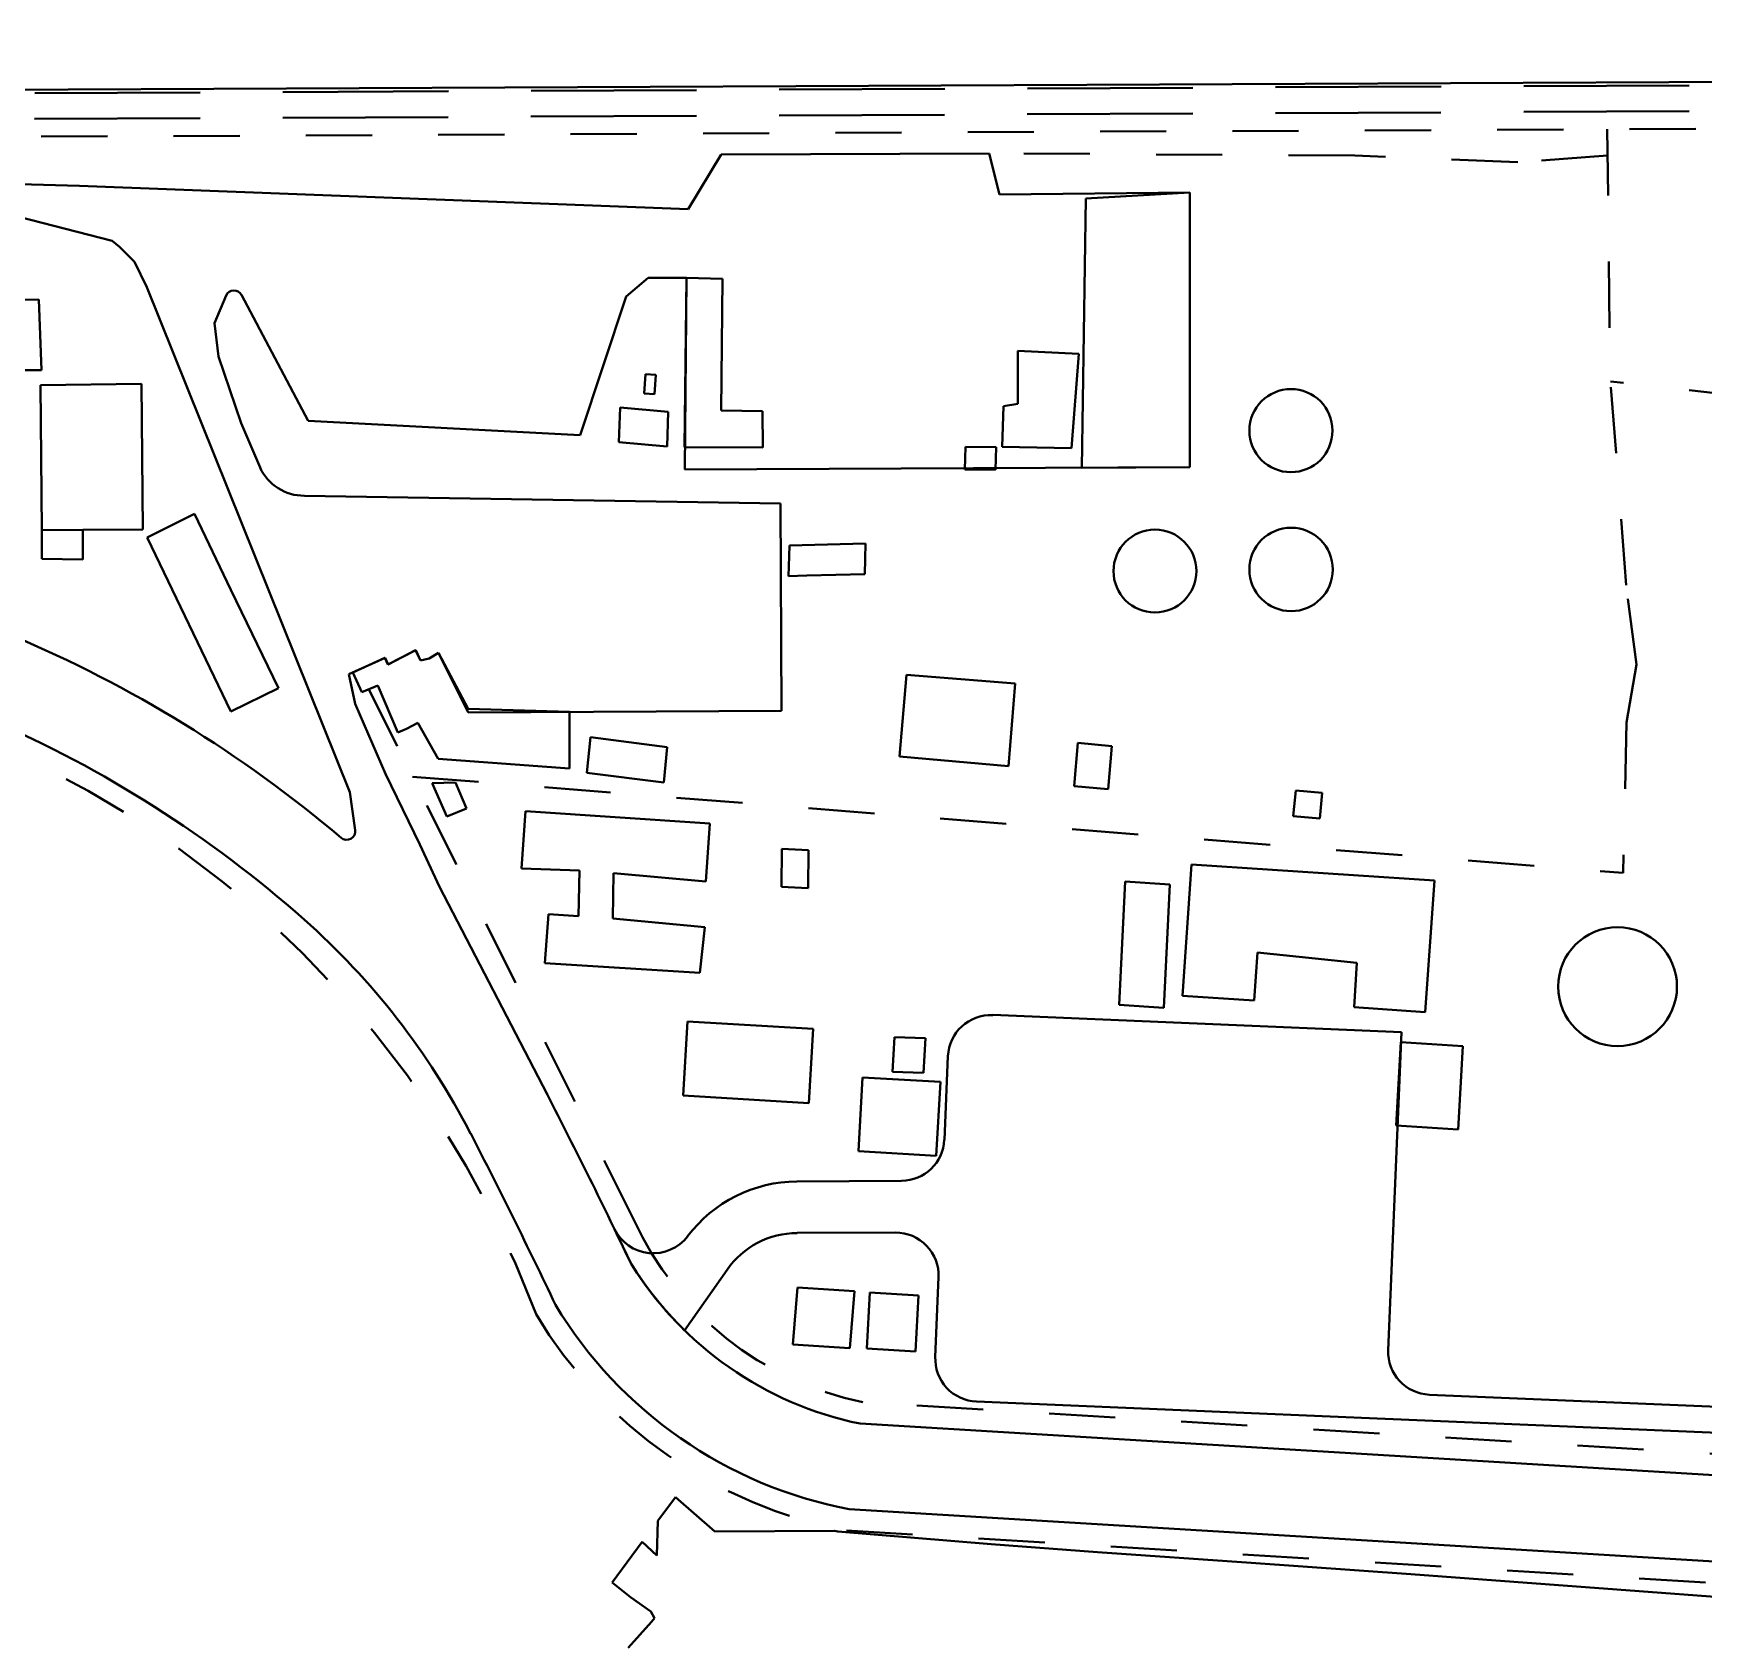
# Model space of a CAD drawing. Header units: metres. Extents: x 625987 to 635197, y 3048449 to 3066446.
# Drawn here: x 634634.615 to 634637.139, y 3063194.871 to 3063197.308 of the extents above; entities that cross this region are included whole.
import ezdxf

# ---------------------------------------------------------------- set-up
doc = ezdxf.new("R2010")
doc.units = ezdxf.units.M
doc.linetypes.add('DASHED', pattern=[0.75, 0.5, -0.25])
doc.linetypes.add('HIDDEN', pattern=[0.375, 0.25, -0.125])
for name, color, linetype, lineweight in [('C-BLDG', 253, 'Continuous', 5), ('C-CLER-AERO', 253, 'Continuous', 5), ('C-FENC-AIRF-SECU', 253, 'DASHED', 0), ('C-NTWK-WATR-AIRF', 253, 'HIDDEN', 0), ('C-ROAD-AIRF', 253, 'Continuous', 5), ('C-ROAD-LAND', 253, 'Continuous', 9)]:
    doc.layers.add(name, color=color, linetype=linetype, lineweight=lineweight)
doc.styles.add('ADPI R', font='swiss.ttf')
doc.linetypes.add('OLS', pattern='A,4,-2,4,-2,["OLS",ADPI R,S=1.2,R=0,X=-1.7,Y=-0.5],-2,4,-2,4,-2', length=26)

msp = doc.modelspace()

# ---------------------------------------------------------------- linework, layer by layer
at = {"layer": 'C-BLDG', "lineweight": 40}
for p, q in [((634636.2054, 3063197.0585, 24568986.0801), (634636.1993, 3063196.6513, 24568986.0801)), ((634636.2054, 3063197.0585, 24568986.0801), (634636.1993, 3063196.6513, 24568986.0801)), ((634636.3623, 3063197.0673, 24568986.0801), (634636.2054, 3063197.0585, 24568986.0801)), ((634636.3623, 3063197.0673, 24568986.0801), (634636.2054, 3063197.0585, 24568986.0801)), ((634636.3624, 3063196.6522, 24568986.0801), (634636.3623, 3063197.0673, 24568986.0801)), ((634636.3624, 3063196.6522, 24568986.0801), (634636.3623, 3063197.0673, 24568986.0801)), ((634635.6019, 3063196.9383, 24568986.0801), (634635.5991, 3063196.6823, 24568986.0801)), ((634635.6019, 3063196.9383, 24568986.0801), (634635.5991, 3063196.6823, 24568986.0801)), ((634635.6565, 3063196.9371, 24568986.0801), (634635.6019, 3063196.9383, 24568986.0801)), ((634635.6565, 3063196.9371, 24568986.0801), (634635.6019, 3063196.9383, 24568986.0801)), ((634635.6545, 3063196.7379, 24568986.0801), (634635.6565, 3063196.9371, 24568986.0801)), ((634635.6545, 3063196.7379, 24568986.0801), (634635.6565, 3063196.9371, 24568986.0801)), ((634634.6231, 3063196.9059, 24568986.0801), (634634.4654, 3063196.9022, 24568986.0801)), ((634634.6231, 3063196.9059, 24568986.0801), (634634.4654, 3063196.9022, 24568986.0801)), ((634634.6273, 3063196.7991, 24568986.0801), (634634.6231, 3063196.9059, 24568986.0801)), ((634634.6273, 3063196.7991, 24568986.0801), (634634.6231, 3063196.9059, 24568986.0801)), ((634636.1945, 3063196.8235, 24568986.0801), (634636.1024, 3063196.8283, 24568986.0801)), ((634636.1024, 3063196.8283, 24568986.0801), (634636.1026, 3063196.7479, 24568986.0801)), ((634636.1945, 3063196.8235, 24568986.0801), (634636.1024, 3063196.8283, 24568986.0801)), ((634636.1024, 3063196.8283, 24568986.0801), (634636.1026, 3063196.7479, 24568986.0801)), ((634636.1836, 3063196.681, 24568986.0801), (634636.1945, 3063196.8235, 24568986.0801)), ((634636.1836, 3063196.681, 24568986.0801), (634636.1945, 3063196.8235, 24568986.0801)), ((634634.5043, 3063196.7989, 24568986.0801), (634634.6273, 3063196.7991, 24568986.0801)), ((634634.5043, 3063196.7989, 24568986.0801), (634634.6273, 3063196.7991, 24568986.0801)), ((634634.7786, 3063196.7781, 24568986.0801), (634634.6258, 3063196.7763, 24568986.0801)), ((634634.7786, 3063196.7781, 24568986.0801), (634634.6258, 3063196.7763, 24568986.0801)), ((634634.6258, 3063196.7763, 24568986.0801), (634634.6278, 3063196.5573, 24568986.0801)), ((634634.6258, 3063196.7763, 24568986.0801), (634634.6278, 3063196.5573, 24568986.0801)), ((634634.7805, 3063196.5582, 24568986.0801), (634634.7786, 3063196.7781, 24568986.0801)), ((634634.7805, 3063196.5582, 24568986.0801), (634634.7786, 3063196.7781, 24568986.0801)), ((634635.5397, 3063196.7928, 24568986.0801), (634635.5379, 3063196.7637, 24568986.0801)), ((634635.5397, 3063196.7928, 24568986.0801), (634635.5379, 3063196.7637, 24568986.0801)), ((634635.5555, 3063196.7918, 24568986.0801), (634635.5397, 3063196.7928, 24568986.0801)), ((634635.5555, 3063196.7918, 24568986.0801), (634635.5397, 3063196.7928, 24568986.0801)), ((634635.5537, 3063196.7628, 24568986.0801), (634635.5555, 3063196.7918, 24568986.0801)), ((634635.5537, 3063196.7628, 24568986.0801), (634635.5555, 3063196.7918, 24568986.0801)), ((634635.5379, 3063196.7637, 24568986.0801), (634635.5537, 3063196.7628, 24568986.0801)), ((634635.5379, 3063196.7637, 24568986.0801), (634635.5537, 3063196.7628, 24568986.0801)), ((634635.5015, 3063196.7424, 24568986.0801), (634635.4997, 3063196.6901, 24568986.0801)), ((634635.5015, 3063196.7424, 24568986.0801), (634635.4997, 3063196.6901, 24568986.0801)), ((634635.5743, 3063196.7357, 24568986.0801), (634635.5015, 3063196.7424, 24568986.0801)), ((634635.5743, 3063196.7357, 24568986.0801), (634635.5015, 3063196.7424, 24568986.0801)), ((634635.5725, 3063196.6833, 24568986.0801), (634635.5743, 3063196.7357, 24568986.0801)), ((634635.5725, 3063196.6833, 24568986.0801), (634635.5743, 3063196.7357, 24568986.0801)), ((634635.7167, 3063196.7369, 24568986.0801), (634635.6545, 3063196.7379, 24568986.0801)), ((634635.7167, 3063196.7369, 24568986.0801), (634635.6545, 3063196.7379, 24568986.0801)), ((634635.7174, 3063196.6822, 24568986.0801), (634635.7167, 3063196.7369, 24568986.0801)), ((634635.7174, 3063196.6822, 24568986.0801), (634635.7167, 3063196.7369, 24568986.0801)), ((634636.081, 3063196.7445, 24568986.0801), (634636.0788, 3063196.6831, 24568986.0801)), ((634636.081, 3063196.7445, 24568986.0801), (634636.0788, 3063196.6831, 24568986.0801)), ((634636.1026, 3063196.7479, 24568986.0801), (634636.081, 3063196.7445, 24568986.0801)), ((634636.1026, 3063196.7479, 24568986.0801), (634636.081, 3063196.7445, 24568986.0801)), ((634635.4997, 3063196.6901, 24568986.0801), (634635.5725, 3063196.6833, 24568986.0801)), ((634635.4997, 3063196.6901, 24568986.0801), (634635.5725, 3063196.6833, 24568986.0801)), ((634635.5991, 3063196.6823, 24568986.0801), (634635.7174, 3063196.6822, 24568986.0801)), ((634635.5991, 3063196.6823, 24568986.0801), (634635.7174, 3063196.6822, 24568986.0801)), ((634636.0233, 3063196.6828, 24568986.0801), (634636.0222, 3063196.6486, 24568986.0801)), ((634636.0233, 3063196.6828, 24568986.0801), (634636.0222, 3063196.6486, 24568986.0801)), ((634636.0698, 3063196.6825, 24568986.0801), (634636.0233, 3063196.6828, 24568986.0801)), ((634636.0698, 3063196.6825, 24568986.0801), (634636.0233, 3063196.6828, 24568986.0801)), ((634636.0688, 3063196.6483, 24568986.0801), (634636.0698, 3063196.6825, 24568986.0801)), ((634636.0688, 3063196.6483, 24568986.0801), (634636.0698, 3063196.6825, 24568986.0801)), ((634636.0788, 3063196.6831, 24568986.0801), (634636.1836, 3063196.681, 24568986.0801)), ((634636.0788, 3063196.6831, 24568986.0801), (634636.1836, 3063196.681, 24568986.0801)), ((634636.1993, 3063196.6513, 24568986.0801), (634636.3624, 3063196.6522, 24568986.0801)), ((634636.1993, 3063196.6513, 24568986.0801), (634636.3624, 3063196.6522, 24568986.0801)), ((634636.0222, 3063196.6486, 24568986.0801), (634636.0688, 3063196.6483, 24568986.0801)), ((634636.0222, 3063196.6486, 24568986.0801), (634636.0688, 3063196.6483, 24568986.0801)), ((634634.8583, 3063196.5817, 24568986.0801), (634634.7868, 3063196.5462, 24568986.0801)), ((634634.8583, 3063196.5817, 24568986.0801), (634634.7868, 3063196.5462, 24568986.0801)), ((634634.9135, 3063196.4671, 24568986.0801), (634634.8583, 3063196.5817, 24568986.0801)), ((634634.9135, 3063196.4671, 24568986.0801), (634634.8583, 3063196.5817, 24568986.0801)), ((634634.6278, 3063196.5573, 24568986.0801), (634634.6276, 3063196.5139, 24568986.0801)), ((634634.6278, 3063196.5573, 24568986.0801), (634634.6276, 3063196.5139, 24568986.0801)), ((634634.6899, 3063196.5577, 24568986.0801), (634634.6278, 3063196.5573, 24568986.0801)), ((634634.6278, 3063196.5573, 24568986.0801), (634634.6899, 3063196.5577, 24568986.0801)), ((634634.6899, 3063196.5577, 24568986.0801), (634634.6278, 3063196.5573, 24568986.0801)), ((634634.6278, 3063196.5573, 24568986.0801), (634634.6899, 3063196.5577, 24568986.0801)), ((634634.6896, 3063196.513, 24568986.0801), (634634.6899, 3063196.5577, 24568986.0801)), ((634634.6896, 3063196.513, 24568986.0801), (634634.6899, 3063196.5577, 24568986.0801)), ((634634.6899, 3063196.5577, 24568986.0801), (634634.7805, 3063196.5582, 24568986.0801)), ((634634.6899, 3063196.5577, 24568986.0801), (634634.7805, 3063196.5582, 24568986.0801)), ((634634.7868, 3063196.5462, 24568986.0801), (634634.9136, 3063196.2829, 24568986.0801)), ((634634.7868, 3063196.5462, 24568986.0801), (634634.9136, 3063196.2829, 24568986.0801)), ((634635.7574, 3063196.534, 24568986.0801), (634635.7569, 3063196.5179, 24568986.0801)), ((634635.7574, 3063196.534, 24568986.0801), (634635.7569, 3063196.5179, 24568986.0801)), ((634635.8724, 3063196.5369, 24568986.0801), (634635.7574, 3063196.534, 24568986.0801)), ((634635.8724, 3063196.5369, 24568986.0801), (634635.7574, 3063196.534, 24568986.0801)), ((634635.8712, 3063196.4908, 24568986.0801), (634635.8724, 3063196.5369, 24568986.0801)), ((634635.8712, 3063196.4908, 24568986.0801), (634635.8724, 3063196.5369, 24568986.0801)), ((634634.6276, 3063196.5139, 24568986.0801), (634634.6896, 3063196.513, 24568986.0801)), ((634634.6276, 3063196.5139, 24568986.0801), (634634.6896, 3063196.513, 24568986.0801)), ((634635.7569, 3063196.5179, 24568986.0801), (634635.7561, 3063196.4878, 24568986.0801)), ((634635.7569, 3063196.5179, 24568986.0801), (634635.7561, 3063196.4878, 24568986.0801)), ((634635.7561, 3063196.4878, 24568986.0801), (634635.7838, 3063196.4885, 24568986.0801)), ((634635.7561, 3063196.4878, 24568986.0801), (634635.7838, 3063196.4885, 24568986.0801)), ((634635.7838, 3063196.4885, 24568986.0801), (634635.8712, 3063196.4908, 24568986.0801)), ((634635.7838, 3063196.4885, 24568986.0801), (634635.8712, 3063196.4908, 24568986.0801)), ((634634.9852, 3063196.3183, 24568986.0801), (634634.9135, 3063196.4671, 24568986.0801)), ((634634.9852, 3063196.3183, 24568986.0801), (634634.9135, 3063196.4671, 24568986.0801)), ((634635.1927, 3063196.3756, 24568986.0801), (634635.1506, 3063196.3542, 24568986.0801)), ((634635.1927, 3063196.3756, 24568986.0801), (634635.1506, 3063196.3542, 24568986.0801)), ((634635.2002, 3063196.3602, 24568986.0801), (634635.1927, 3063196.3756, 24568986.0801)), ((634635.2002, 3063196.3602, 24568986.0801), (634635.1927, 3063196.3756, 24568986.0801)), ((634635.1459, 3063196.3641, 24568986.0801), (634635.0975, 3063196.3422, 24568986.0801)), ((634635.1459, 3063196.3641, 24568986.0801), (634635.0975, 3063196.3422, 24568986.0801)), ((634635.1506, 3063196.3542, 24568986.0801), (634635.1459, 3063196.3641, 24568986.0801)), ((634635.1506, 3063196.3542, 24568986.0801), (634635.1459, 3063196.3641, 24568986.0801)), ((634635.2128, 3063196.3632, 24568986.0801), (634635.2002, 3063196.3602, 24568986.0801)), ((634635.2128, 3063196.3632, 24568986.0801), (634635.2002, 3063196.3602, 24568986.0801)), ((634635.2271, 3063196.3716, 24568986.0801), (634635.2128, 3063196.3632, 24568986.0801)), ((634635.2271, 3063196.3716, 24568986.0801), (634635.2128, 3063196.3632, 24568986.0801)), ((634635.2718, 3063196.2871, 24568986.0801), (634635.2271, 3063196.3716, 24568986.0801)), ((634635.2718, 3063196.2871, 24568986.0801), (634635.2271, 3063196.3716, 24568986.0801)), ((634635.0975, 3063196.3422, 24568986.0801), (634635.1115, 3063196.3125, 24568986.0801)), ((634635.0975, 3063196.3422, 24568986.0801), (634635.1115, 3063196.3125, 24568986.0801)), ((634635.1115, 3063196.3125, 24568986.0801), (634635.1353, 3063196.3224, 24568986.0801)), ((634635.1115, 3063196.3125, 24568986.0801), (634635.1353, 3063196.3224, 24568986.0801)), ((634635.1353, 3063196.3224, 24568986.0801), (634635.1658, 3063196.2512, 24568986.0801)), ((634635.1353, 3063196.3224, 24568986.0801), (634635.1658, 3063196.2512, 24568986.0801)), ((634635.9345, 3063196.3385, 24568986.0801), (634635.9237, 3063196.2152, 24568986.0801)), ((634635.9345, 3063196.3385, 24568986.0801), (634635.9237, 3063196.2152, 24568986.0801)), ((634636.0983, 3063196.3253, 24568986.0801), (634635.9345, 3063196.3385, 24568986.0801)), ((634636.0983, 3063196.3253, 24568986.0801), (634635.9345, 3063196.3385, 24568986.0801)), ((634636.0883, 3063196.2005, 24568986.0801), (634636.0983, 3063196.3253, 24568986.0801)), ((634636.0883, 3063196.2005, 24568986.0801), (634636.0983, 3063196.3253, 24568986.0801)), ((634634.9136, 3063196.2829, 24568986.0801), (634634.9852, 3063196.3183, 24568986.0801)), ((634634.9136, 3063196.2829, 24568986.0801), (634634.9852, 3063196.3183, 24568986.0801)), ((634635.425, 3063196.2823, 24568986.0801), (634635.2718, 3063196.2871, 24568986.0801)), ((634635.425, 3063196.2823, 24568986.0801), (634635.2718, 3063196.2871, 24568986.0801)), ((634635.425, 3063196.1968, 24568986.0801), (634635.425, 3063196.2823, 24568986.0801)), ((634635.425, 3063196.1968, 24568986.0801), (634635.425, 3063196.2823, 24568986.0801)), ((634635.1658, 3063196.2512, 24568986.0801), (634635.1788, 3063196.2566, 24568986.0801)), ((634635.1658, 3063196.2512, 24568986.0801), (634635.1788, 3063196.2566, 24568986.0801)), ((634635.1788, 3063196.2566, 24568986.0801), (634635.1957, 3063196.2658, 24568986.0801)), ((634635.1788, 3063196.2566, 24568986.0801), (634635.1957, 3063196.2658, 24568986.0801)), ((634635.1957, 3063196.2658, 24568986.0801), (634635.2268, 3063196.2115, 24568986.0801)), ((634635.1957, 3063196.2658, 24568986.0801), (634635.2268, 3063196.2115, 24568986.0801)), ((634635.4567, 3063196.2441, 24568986.0801), (634635.4515, 3063196.1904, 24568986.0801)), ((634635.4567, 3063196.2441, 24568986.0801), (634635.4515, 3063196.1904, 24568986.0801)), ((634635.5729, 3063196.2292, 24568986.0801), (634635.4567, 3063196.2441, 24568986.0801)), ((634635.5729, 3063196.2292, 24568986.0801), (634635.4567, 3063196.2441, 24568986.0801)), ((634635.5676, 3063196.1755, 24568986.0801), (634635.5729, 3063196.2292, 24568986.0801)), ((634635.5676, 3063196.1755, 24568986.0801), (634635.5729, 3063196.2292, 24568986.0801)), ((634636.1932, 3063196.2355, 24568986.0801), (634636.1876, 3063196.1704, 24568986.0801)), ((634636.1932, 3063196.2355, 24568986.0801), (634636.1876, 3063196.1704, 24568986.0801)), ((634636.2448, 3063196.2307, 24568986.0801), (634636.1932, 3063196.2355, 24568986.0801)), ((634636.2448, 3063196.2307, 24568986.0801), (634636.1932, 3063196.2355, 24568986.0801)), ((634636.2392, 3063196.1656, 24568986.0801), (634636.2448, 3063196.2307, 24568986.0801)), ((634636.2392, 3063196.1656, 24568986.0801), (634636.2448, 3063196.2307, 24568986.0801)), ((634635.2268, 3063196.2115, 24568986.0801), (634635.425, 3063196.1968, 24568986.0801)), ((634635.2268, 3063196.2115, 24568986.0801), (634635.425, 3063196.1968, 24568986.0801)), ((634635.9237, 3063196.2152, 24568986.0801), (634636.0883, 3063196.2005, 24568986.0801)), ((634635.9237, 3063196.2152, 24568986.0801), (634636.0883, 3063196.2005, 24568986.0801)), ((634635.253, 3063196.1757, 24568986.0801), (634635.2174, 3063196.1749, 24568986.0801)), ((634635.253, 3063196.1757, 24568986.0801), (634635.2174, 3063196.1749, 24568986.0801)), ((634635.2174, 3063196.1749, 24568986.0801), (634635.2395, 3063196.1241, 24568986.0801)), ((634635.2174, 3063196.1749, 24568986.0801), (634635.2395, 3063196.1241, 24568986.0801)), ((634635.2695, 3063196.1363, 24568986.0801), (634635.253, 3063196.1757, 24568986.0801)), ((634635.2695, 3063196.1363, 24568986.0801), (634635.253, 3063196.1757, 24568986.0801)), ((634635.4515, 3063196.1904, 24568986.0801), (634635.5676, 3063196.1755, 24568986.0801)), ((634635.4515, 3063196.1904, 24568986.0801), (634635.5676, 3063196.1755, 24568986.0801)), ((634636.1876, 3063196.1704, 24568986.0801), (634636.2392, 3063196.1656, 24568986.0801)), ((634636.1876, 3063196.1704, 24568986.0801), (634636.2392, 3063196.1656, 24568986.0801)), ((634636.5224, 3063196.1638, 24568986.0801), (634636.5187, 3063196.125, 24568986.0801)), ((634636.5224, 3063196.1638, 24568986.0801), (634636.5187, 3063196.125, 24568986.0801)), ((634636.5624, 3063196.1599, 24568986.0801), (634636.5224, 3063196.1638, 24568986.0801)), ((634636.5624, 3063196.1599, 24568986.0801), (634636.5224, 3063196.1638, 24568986.0801)), ((634636.5587, 3063196.1211, 24568986.0801), (634636.5624, 3063196.1599, 24568986.0801)), ((634636.5587, 3063196.1211, 24568986.0801), (634636.5624, 3063196.1599, 24568986.0801)), ((634635.2395, 3063196.1241, 24568986.0801), (634635.2695, 3063196.1363, 24568986.0801)), ((634635.2395, 3063196.1241, 24568986.0801), (634635.2695, 3063196.1363, 24568986.0801)), ((634635.3586, 3063196.1324, 24568986.0801), (634635.3524, 3063196.0456, 24568986.0801)), ((634635.3586, 3063196.1324, 24568986.0801), (634635.3524, 3063196.0456, 24568986.0801)), ((634635.6373, 3063196.1138, 24568986.0801), (634635.3586, 3063196.1324, 24568986.0801)), ((634635.6373, 3063196.1138, 24568986.0801), (634635.3586, 3063196.1324, 24568986.0801)), ((634636.5187, 3063196.125, 24568986.0801), (634636.5587, 3063196.1211, 24568986.0801)), ((634636.5187, 3063196.125, 24568986.0801), (634636.5587, 3063196.1211, 24568986.0801)), ((634635.6311, 3063196.0259, 24568986.0801), (634635.6373, 3063196.1138, 24568986.0801)), ((634635.6311, 3063196.0259, 24568986.0801), (634635.6373, 3063196.1138, 24568986.0801)), ((634635.7457, 3063196.0756, 24568986.0801), (634635.7452, 3063196.0183, 24568986.0801)), ((634635.7457, 3063196.0756, 24568986.0801), (634635.7452, 3063196.0183, 24568986.0801)), ((634635.7863, 3063196.0734, 24568986.0801), (634635.7457, 3063196.0756, 24568986.0801)), ((634635.7863, 3063196.0734, 24568986.0801), (634635.7457, 3063196.0756, 24568986.0801)), ((634635.7857, 3063196.0161, 24568986.0801), (634635.7863, 3063196.0734, 24568986.0801)), ((634635.7857, 3063196.0161, 24568986.0801), (634635.7863, 3063196.0734, 24568986.0801)), ((634635.3524, 3063196.0456, 24568986.0801), (634635.4402, 3063196.0425, 24568986.0801)), ((634635.3524, 3063196.0456, 24568986.0801), (634635.4402, 3063196.0425, 24568986.0801)), ((634636.365, 3063196.0518, 24568986.0801), (634636.3514, 3063195.8532, 24568986.0801)), ((634636.365, 3063196.0518, 24568986.0801), (634636.3514, 3063195.8532, 24568986.0801)), ((634636.7323, 3063196.0277, 24568986.0801), (634636.365, 3063196.0518, 24568986.0801)), ((634636.7323, 3063196.0277, 24568986.0801), (634636.365, 3063196.0518, 24568986.0801)), ((634635.4402, 3063196.0425, 24568986.0801), (634635.4389, 3063195.9736, 24568986.0801)), ((634635.4402, 3063196.0425, 24568986.0801), (634635.4389, 3063195.9736, 24568986.0801)), ((634635.4904, 3063195.97, 24568986.0801), (634635.4917, 3063196.0389, 24568986.0801)), ((634635.4904, 3063195.97, 24568986.0801), (634635.4917, 3063196.0389, 24568986.0801)), ((634635.4917, 3063196.0389, 24568986.0801), (634635.6311, 3063196.0259, 24568986.0801)), ((634635.4917, 3063196.0389, 24568986.0801), (634635.6311, 3063196.0259, 24568986.0801)), ((634636.2648, 3063196.0262, 24568986.0801), (634636.2555, 3063195.8397, 24568986.0801)), ((634636.2648, 3063196.0262, 24568986.0801), (634636.2555, 3063195.8397, 24568986.0801)), ((634636.3322, 3063196.0217, 24568986.0801), (634636.2648, 3063196.0262, 24568986.0801)), ((634636.3322, 3063196.0217, 24568986.0801), (634636.2648, 3063196.0262, 24568986.0801)), ((634636.3229, 3063195.8352, 24568986.0801), (634636.3322, 3063196.0217, 24568986.0801)), ((634636.3229, 3063195.8352, 24568986.0801), (634636.3322, 3063196.0217, 24568986.0801)), ((634636.7178, 3063195.8284, 24568986.0801), (634636.7323, 3063196.0277, 24568986.0801)), ((634636.7178, 3063195.8284, 24568986.0801), (634636.7323, 3063196.0277, 24568986.0801)), ((634635.7452, 3063196.0183, 24568986.0801), (634635.7857, 3063196.0161, 24568986.0801)), ((634635.7452, 3063196.0183, 24568986.0801), (634635.7857, 3063196.0161, 24568986.0801)), ((634635.3934, 3063195.9767, 24568986.0801), (634635.3877, 3063195.9029, 24568986.0801)), ((634635.3934, 3063195.9767, 24568986.0801), (634635.3877, 3063195.9029, 24568986.0801)), ((634635.4389, 3063195.9736, 24568986.0801), (634635.3934, 3063195.9767, 24568986.0801)), ((634635.4389, 3063195.9736, 24568986.0801), (634635.3934, 3063195.9767, 24568986.0801)), ((634635.6298, 3063195.957, 24568986.0801), (634635.4904, 3063195.97, 24568986.0801)), ((634635.6298, 3063195.957, 24568986.0801), (634635.4904, 3063195.97, 24568986.0801)), ((634635.6218, 3063195.8882, 24568986.0801), (634635.6298, 3063195.957, 24568986.0801)), ((634635.6218, 3063195.8882, 24568986.0801), (634635.6298, 3063195.957, 24568986.0801)), ((634636.4596, 3063195.8463, 24568986.0801), (634636.4646, 3063195.9189, 24568986.0801)), ((634636.4596, 3063195.8463, 24568986.0801), (634636.4646, 3063195.9189, 24568986.0801)), ((634636.4646, 3063195.9189, 24568986.0801), (634636.6147, 3063195.9032, 24568986.0801)), ((634636.4646, 3063195.9189, 24568986.0801), (634636.6147, 3063195.9032, 24568986.0801)), ((634635.3877, 3063195.9029, 24568986.0801), (634635.6218, 3063195.8882, 24568986.0801)), ((634635.3877, 3063195.9029, 24568986.0801), (634635.6218, 3063195.8882, 24568986.0801)), ((634636.6147, 3063195.9032, 24568986.0801), (634636.6106, 3063195.8361, 24568986.0801)), ((634636.6147, 3063195.9032, 24568986.0801), (634636.6106, 3063195.8361, 24568986.0801)), ((634636.3514, 3063195.8532, 24568986.0801), (634636.4596, 3063195.8463, 24568986.0801)), ((634636.3514, 3063195.8532, 24568986.0801), (634636.4596, 3063195.8463, 24568986.0801)), ((634636.2555, 3063195.8397, 24568986.0801), (634636.3229, 3063195.8352, 24568986.0801)), ((634636.2555, 3063195.8397, 24568986.0801), (634636.3229, 3063195.8352, 24568986.0801)), ((634636.6106, 3063195.8361, 24568986.0801), (634636.7178, 3063195.8284, 24568986.0801)), ((634636.6106, 3063195.8361, 24568986.0801), (634636.7178, 3063195.8284, 24568986.0801)), ((634635.6036, 3063195.8146, 24568986.0801), (634635.5967, 3063195.7025, 24568986.0801)), ((634635.6036, 3063195.8146, 24568986.0801), (634635.5967, 3063195.7025, 24568986.0801)), ((634635.7934, 3063195.8032, 24568986.0801), (634635.6036, 3063195.8146, 24568986.0801)), ((634635.7934, 3063195.8032, 24568986.0801), (634635.6036, 3063195.8146, 24568986.0801)), ((634635.7865, 3063195.6911, 24568986.0801), (634635.7934, 3063195.8032, 24568986.0801)), ((634635.7865, 3063195.6911, 24568986.0801), (634635.7934, 3063195.8032, 24568986.0801)), ((634635.916, 3063195.7908, 24568986.0801), (634635.913, 3063195.7385, 24568986.0801)), ((634635.916, 3063195.7908, 24568986.0801), (634635.913, 3063195.7385, 24568986.0801)), ((634635.963, 3063195.7892, 24568986.0801), (634635.916, 3063195.7908, 24568986.0801)), ((634635.963, 3063195.7892, 24568986.0801), (634635.916, 3063195.7908, 24568986.0801)), ((634635.9599, 3063195.737, 24568986.0801), (634635.963, 3063195.7892, 24568986.0801)), ((634635.9599, 3063195.737, 24568986.0801), (634635.963, 3063195.7892, 24568986.0801)), ((634636.6812, 3063195.7834, 24568986.0801), (634636.6741, 3063195.6573, 24568986.0801)), ((634636.6812, 3063195.7834, 24568986.0801), (634636.6741, 3063195.6573, 24568986.0801)), ((634636.775, 3063195.7772, 24568986.0801), (634636.6812, 3063195.7834, 24568986.0801)), ((634636.775, 3063195.7772, 24568986.0801), (634636.6812, 3063195.7834, 24568986.0801)), ((634636.7678, 3063195.6511, 24568986.0801), (634636.775, 3063195.7772, 24568986.0801)), ((634636.7678, 3063195.6511, 24568986.0801), (634636.775, 3063195.7772, 24568986.0801)), ((634635.8679, 3063195.7297, 24568986.0801), (634635.8616, 3063195.6187, 24568986.0801)), ((634635.8679, 3063195.7297, 24568986.0801), (634635.8616, 3063195.6187, 24568986.0801)), ((634635.9859, 3063195.7233, 24568986.0801), (634635.8679, 3063195.7297, 24568986.0801)), ((634635.9859, 3063195.7233, 24568986.0801), (634635.8679, 3063195.7297, 24568986.0801)), ((634635.913, 3063195.7385, 24568986.0801), (634635.9599, 3063195.737, 24568986.0801)), ((634635.913, 3063195.7385, 24568986.0801), (634635.9599, 3063195.737, 24568986.0801)), ((634635.9792, 3063195.6117, 24568986.0801), (634635.9859, 3063195.7233, 24568986.0801)), ((634635.9792, 3063195.6117, 24568986.0801), (634635.9859, 3063195.7233, 24568986.0801)), ((634635.5967, 3063195.7025, 24568986.0801), (634635.7865, 3063195.6911, 24568986.0801)), ((634635.5967, 3063195.7025, 24568986.0801), (634635.7865, 3063195.6911, 24568986.0801)), ((634636.6741, 3063195.6573, 24568986.0801), (634636.7678, 3063195.6511, 24568986.0801)), ((634636.6741, 3063195.6573, 24568986.0801), (634636.7678, 3063195.6511, 24568986.0801)), ((634635.8616, 3063195.6187, 24568986.0801), (634635.9792, 3063195.6117, 24568986.0801)), ((634635.8616, 3063195.6187, 24568986.0801), (634635.9792, 3063195.6117, 24568986.0801)), ((634635.7698, 3063195.4127, 24568986.0801), (634635.7626, 3063195.3264, 24568986.0801)), ((634635.7698, 3063195.4127, 24568986.0801), (634635.7626, 3063195.3264, 24568986.0801)), ((634635.8557, 3063195.4071, 24568986.0801), (634635.7698, 3063195.4127, 24568986.0801)), ((634635.8557, 3063195.4071, 24568986.0801), (634635.7698, 3063195.4127, 24568986.0801)), ((634635.8486, 3063195.3208, 24568986.0801), (634635.8557, 3063195.4071, 24568986.0801)), ((634635.8486, 3063195.3208, 24568986.0801), (634635.8557, 3063195.4071, 24568986.0801)), ((634635.879, 3063195.4051, 24568986.0801), (634635.8744, 3063195.3201, 24568986.0801)), ((634635.879, 3063195.4051, 24568986.0801), (634635.8744, 3063195.3201, 24568986.0801)), ((634635.9525, 3063195.4006, 24568986.0801), (634635.879, 3063195.4051, 24568986.0801)), ((634635.9525, 3063195.4006, 24568986.0801), (634635.879, 3063195.4051, 24568986.0801)), ((634635.9479, 3063195.3156, 24568986.0801), (634635.9525, 3063195.4006, 24568986.0801)), ((634635.9479, 3063195.3156, 24568986.0801), (634635.9525, 3063195.4006, 24568986.0801)), ((634635.7626, 3063195.3264, 24568986.0801), (634635.8486, 3063195.3208, 24568986.0801)), ((634635.7626, 3063195.3264, 24568986.0801), (634635.8486, 3063195.3208, 24568986.0801)), ((634635.8744, 3063195.3201, 24568986.0801), (634635.9479, 3063195.3156, 24568986.0801)), ((634635.8744, 3063195.3201, 24568986.0801), (634635.9479, 3063195.3156, 24568986.0801))]:
    msp.add_line(p, q, dxfattribs=at)
for centre, major_axis, start_param, end_param in [((634636.5152, 3063196.7075, 24568986.0801), (-0.0444, 0.0444), 3.926991, 10.210176), ((634636.5152, 3063196.7075, 24568986.0801), (-0.0444, 0.0444), 3.926991, 10.210176), ((634636.3097, 3063196.4953, 24568986.0801), (-0.0443, 0.0443), 3.926991, 10.210176), ((634636.3097, 3063196.4953, 24568986.0801), (-0.0443, 0.0443), 3.926991, 10.210176), ((634636.5154, 3063196.4977, 24568986.0801), (-0.0446, 0.0446), 3.926991, 10.210176), ((634636.5154, 3063196.4977, 24568986.0801), (-0.0446, 0.0446), 3.926991, 10.210176), ((634637.0087, 3063195.8672, 24568986.0801), (0.0635, 0.0635), 5.497787, 11.780972), ((634637.0087, 3063195.8672, 24568986.0801), (0.0635, 0.0635), 5.497787, 11.780972)]:
    msp.add_ellipse(centre, major_axis=major_axis, ratio=1, start_param=start_param, end_param=end_param, dxfattribs=at)
at = {"layer": 'C-CLER-AERO', "linetype": 'OLS', "lineweight": 40}
msp.add_line((634652.5942, 3063197.3079, 24568986.0801), (634612.9564, 3063197.1199, 24568986.0801), dxfattribs=at)
msp.add_line((634652.5942, 3063197.3079, 24568986.0801), (634612.9564, 3063197.1199, 24568986.0801), dxfattribs=at)
at = {"layer": 'C-FENC-AIRF-SECU', "lineweight": 40, "ltscale": 0.2}
for p, q in [((634647.1267, 3063197.211, 24568986.0801), (634631.7257, 3063197.1381, 24568986.0801)), ((634647.1267, 3063197.211, 24568986.0801), (634631.7257, 3063197.1381, 24568986.0801)), ((634636.9932, 3063197.163, 24568986.0801), (634636.9974, 3063196.7819, 24568986.0801)), ((634636.9932, 3063197.163, 24568986.0801), (634636.9974, 3063196.7819, 24568986.0801)), ((634636.6115, 3063197.1232, 24568986.0801), (634636.0591, 3063197.1266, 24568986.0801)), ((634636.6115, 3063197.1232, 24568986.0801), (634636.0591, 3063197.1266, 24568986.0801)), ((634636.8579, 3063197.1132, 24568986.0801), (634636.6115, 3063197.1232, 24568986.0801)), ((634636.8579, 3063197.1132, 24568986.0801), (634636.6115, 3063197.1232, 24568986.0801)), ((634636.9937, 3063197.1235, 24568986.0801), (634636.8579, 3063197.1132, 24568986.0801)), ((634636.9937, 3063197.1235, 24568986.0801), (634636.8579, 3063197.1132, 24568986.0801)), ((634637.0218, 3063196.474, 24568986.0801), (634636.9981, 3063196.7818, 24568986.0801)), ((634637.4152, 3063196.7352, 24568986.0801), (634636.9981, 3063196.7818, 24568986.0801)), ((634637.0218, 3063196.474, 24568986.0801), (634636.9981, 3063196.7818, 24568986.0801)), ((634637.4152, 3063196.7352, 24568986.0801), (634636.9981, 3063196.7818, 24568986.0801)), ((634637.0371, 3063196.3543, 24568986.0801), (634637.0218, 3063196.474, 24568986.0801)), ((634637.0371, 3063196.3543, 24568986.0801), (634637.0218, 3063196.474, 24568986.0801)), ((634637.0221, 3063196.2662, 24568986.0801), (634637.0371, 3063196.3543, 24568986.0801)), ((634637.0221, 3063196.2662, 24568986.0801), (634637.0371, 3063196.3543, 24568986.0801)), ((634635.5224, 3063195.5149, 24568986.0801), (634635.1218, 3063196.3167, 24568986.0801)), ((634635.5224, 3063195.5149, 24568986.0801), (634635.1218, 3063196.3167, 24568986.0801)), ((634637.0221, 3063196.2662, 24568986.0801), (634637.0172, 3063196.0392, 24568986.0801)), ((634637.0221, 3063196.2662, 24568986.0801), (634637.0172, 3063196.0392, 24568986.0801)), ((634635.1879, 3063196.1844, 24568986.0801), (634637.0172, 3063196.0392, 24568986.0801)), ((634635.1879, 3063196.1844, 24568986.0801), (634637.0172, 3063196.0392, 24568986.0801)), ((634637.4474, 3063195.1435, 24568986.0801), (634635.8685, 3063195.2391, 24568986.0801)), ((634637.4474, 3063195.1435, 24568986.0801), (634635.8685, 3063195.2391, 24568986.0801)), ((634635.8437, 3063195.0454, 24568986.0801), (634642.4529, 3063194.6452, 24568986.0801)), ((634635.8437, 3063195.0454, 24568986.0801), (634642.4529, 3063194.6452, 24568986.0801))]:
    msp.add_line(p, q, dxfattribs=at)
for centre, major_axis, start_param, end_param in [((634633.9461, 3063194.8352, 24568986.0801), (1.0791, 1.0791), 5.857372, 6.715614), ((634633.9461, 3063194.8352, 24568986.0801), (1.0791, 1.0791), 5.857372, 6.715614), ((634635.9665, 3063195.7173, 24568986.0801), (0.3451, 0.3451), 2.783717, 3.724778), ((634635.9665, 3063195.7173, 24568986.0801), (0.3451, 0.3451), 2.783717, 3.724778), ((634635.9717, 3063195.7293, 24568986.0801), (0.492, 0.492), 2.895215, 3.741933), ((634635.9717, 3063195.7293, 24568986.0801), (0.492, 0.492), 2.895215, 3.741933)]:
    msp.add_ellipse(centre, major_axis=major_axis, ratio=1, start_param=start_param, end_param=end_param, dxfattribs=at)
at = {"layer": 'C-NTWK-WATR-AIRF', "lineweight": 40}
for p, q in [((634640.867, 3063197.2471, 24568986.0801), (634631.5559, 3063197.203, 24568986.0801)), ((634640.867, 3063197.2471, 24568986.0801), (634631.5559, 3063197.203, 24568986.0801)), ((634640.8668, 3063197.2081, 24568986.0801), (634631.5561, 3063197.164, 24568986.0801)), ((634640.8668, 3063197.2081, 24568986.0801), (634631.5561, 3063197.164, 24568986.0801))]:
    msp.add_line(p, q, dxfattribs=at)
at = {"layer": 'C-ROAD-AIRF', "lineweight": 40}
for p, q in [((634635.6044, 3063197.0421, 24568986.0801), (634635.6543, 3063197.1249, 24568986.0801)), ((634635.6044, 3063197.0421, 24568986.0801), (634635.6543, 3063197.1249, 24568986.0801)), ((634635.6543, 3063197.1249, 24568986.0801), (634636.0591, 3063197.1266, 24568986.0801)), ((634635.6543, 3063197.1249, 24568986.0801), (634636.0591, 3063197.1266, 24568986.0801)), ((634636.0591, 3063197.1266, 24568986.0801), (634636.0749, 3063197.0643, 24568986.0801)), ((634636.0591, 3063197.1266, 24568986.0801), (634636.0749, 3063197.0643, 24568986.0801)), ((634633.9906, 3063197.0978, 24568986.0801), (634634.6846, 3063197.0775, 24568986.0801)), ((634633.9906, 3063197.0978, 24568986.0801), (634634.6846, 3063197.0775, 24568986.0801)), ((634634.6846, 3063197.0775, 24568986.0801), (634635.6044, 3063197.0421, 24568986.0801)), ((634634.6846, 3063197.0775, 24568986.0801), (634635.6044, 3063197.0421, 24568986.0801)), ((634636.0749, 3063197.0643, 24568986.0801), (634636.3623, 3063197.0673, 24568986.0801)), ((634636.0749, 3063197.0643, 24568986.0801), (634636.3623, 3063197.0673, 24568986.0801)), ((634636.3623, 3063197.0673, 24568986.0801), (634636.3624, 3063196.6522, 24568986.0801)), ((634636.3623, 3063197.0673, 24568986.0801), (634636.3624, 3063196.6522, 24568986.0801)), ((634634.7341, 3063196.9944, 24568986.0801), (634634.5546, 3063197.0405, 24568986.0801)), ((634634.7341, 3063196.9944, 24568986.0801), (634634.5546, 3063197.0405, 24568986.0801)), ((634634.7449, 3063196.9852, 24568986.0801), (634634.7341, 3063196.9944, 24568986.0801)), ((634634.7449, 3063196.9852, 24568986.0801), (634634.7341, 3063196.9944, 24568986.0801)), ((634634.7679, 3063196.9626, 24568986.0801), (634634.7449, 3063196.9852, 24568986.0801)), ((634634.7679, 3063196.9626, 24568986.0801), (634634.7449, 3063196.9852, 24568986.0801)), ((634634.7863, 3063196.9244, 24568986.0801), (634634.7679, 3063196.9626, 24568986.0801)), ((634634.7863, 3063196.9244, 24568986.0801), (634634.7679, 3063196.9626, 24568986.0801)), ((634635.5441, 3063196.9382, 24568986.0801), (634635.5106, 3063196.91, 24568986.0801)), ((634635.5441, 3063196.9382, 24568986.0801), (634635.5106, 3063196.91, 24568986.0801)), ((634635.6019, 3063196.9383, 24568986.0801), (634635.5441, 3063196.9382, 24568986.0801)), ((634635.6019, 3063196.9383, 24568986.0801), (634635.5441, 3063196.9382, 24568986.0801)), ((634635.5993, 3063196.6486, 24568986.0801), (634635.6019, 3063196.9383, 24568986.0801)), ((634635.5993, 3063196.6486, 24568986.0801), (634635.6019, 3063196.9383, 24568986.0801)), ((634635.0934, 3063196.1611, 24568986.0801), (634634.7863, 3063196.9244, 24568986.0801)), ((634635.0934, 3063196.1611, 24568986.0801), (634634.7863, 3063196.9244, 24568986.0801)), ((634634.9062, 3063196.9115, 24568986.0801), (634634.8886, 3063196.8698, 24568986.0801)), ((634634.9062, 3063196.9115, 24568986.0801), (634634.8886, 3063196.8698, 24568986.0801)), ((634635.0301, 3063196.7225, 24568986.0801), (634634.9296, 3063196.9125, 24568986.0801)), ((634635.0301, 3063196.7225, 24568986.0801), (634634.9296, 3063196.9125, 24568986.0801)), ((634635.5106, 3063196.91, 24568986.0801), (634635.4412, 3063196.7009, 24568986.0801)), ((634635.5106, 3063196.91, 24568986.0801), (634635.4412, 3063196.7009, 24568986.0801)), ((634634.8886, 3063196.8698, 24568986.0801), (634634.8947, 3063196.8196, 24568986.0801)), ((634634.8886, 3063196.8698, 24568986.0801), (634634.8947, 3063196.8196, 24568986.0801)), ((634634.8947, 3063196.8196, 24568986.0801), (634634.929, 3063196.7186, 24568986.0801)), ((634634.8947, 3063196.8196, 24568986.0801), (634634.929, 3063196.7186, 24568986.0801)), ((634634.929, 3063196.7186, 24568986.0801), (634634.9575, 3063196.6517, 24568986.0801)), ((634634.929, 3063196.7186, 24568986.0801), (634634.9575, 3063196.6517, 24568986.0801)), ((634635.4412, 3063196.7009, 24568986.0801), (634635.0301, 3063196.7225, 24568986.0801)), ((634635.4412, 3063196.7009, 24568986.0801), (634635.0301, 3063196.7225, 24568986.0801)), ((634636.3624, 3063196.6522, 24568986.0801), (634635.5993, 3063196.6486, 24568986.0801)), ((634636.3624, 3063196.6522, 24568986.0801), (634635.5993, 3063196.6486, 24568986.0801)), ((634635.0245, 3063196.6092, 24568986.0801), (634635.7441, 3063196.5973, 24568986.0801)), ((634635.0245, 3063196.6092, 24568986.0801), (634635.7441, 3063196.5973, 24568986.0801)), ((634635.7441, 3063196.5973, 24568986.0801), (634635.7456, 3063196.2839, 24568986.0801)), ((634635.7441, 3063196.5973, 24568986.0801), (634635.7456, 3063196.2839, 24568986.0801)), ((634635.1925, 3063196.3755, 24568986.0801), (634635.1509, 3063196.3542, 24568986.0801)), ((634635.1925, 3063196.3755, 24568986.0801), (634635.1509, 3063196.3542, 24568986.0801)), ((634635.2002, 3063196.3602, 24568986.0801), (634635.1925, 3063196.3755, 24568986.0801)), ((634635.2002, 3063196.3602, 24568986.0801), (634635.1925, 3063196.3755, 24568986.0801)), ((634635.1464, 3063196.3643, 24568986.0801), (634635.0916, 3063196.3397, 24568986.0801)), ((634635.1464, 3063196.3643, 24568986.0801), (634635.0916, 3063196.3397, 24568986.0801)), ((634635.1509, 3063196.3542, 24568986.0801), (634635.1464, 3063196.3643, 24568986.0801)), ((634635.1509, 3063196.3542, 24568986.0801), (634635.1464, 3063196.3643, 24568986.0801)), ((634635.2128, 3063196.3632, 24568986.0801), (634635.2002, 3063196.3602, 24568986.0801)), ((634635.2128, 3063196.3632, 24568986.0801), (634635.2002, 3063196.3602, 24568986.0801)), ((634635.2271, 3063196.3716, 24568986.0801), (634635.2128, 3063196.3632, 24568986.0801)), ((634635.2271, 3063196.3716, 24568986.0801), (634635.2128, 3063196.3632, 24568986.0801)), ((634635.2719, 3063196.2816, 24568986.0801), (634635.2271, 3063196.3716, 24568986.0801)), ((634635.2719, 3063196.2816, 24568986.0801), (634635.2271, 3063196.3716, 24568986.0801)), ((634635.0916, 3063196.3397, 24568986.0801), (634635.101, 3063196.2947, 24568986.0801)), ((634635.0916, 3063196.3397, 24568986.0801), (634635.101, 3063196.2947, 24568986.0801)), ((634635.101, 3063196.2947, 24568986.0801), (634635.147, 3063196.1886, 24568986.0801)), ((634635.101, 3063196.2947, 24568986.0801), (634635.147, 3063196.1886, 24568986.0801)), ((634635.7456, 3063196.2839, 24568986.0801), (634635.2719, 3063196.2816, 24568986.0801)), ((634635.7456, 3063196.2839, 24568986.0801), (634635.2719, 3063196.2816, 24568986.0801)), ((634635.147, 3063196.1886, 24568986.0801), (634635.1989, 3063196.0818, 24568986.0801)), ((634635.147, 3063196.1886, 24568986.0801), (634635.1989, 3063196.0818, 24568986.0801)), ((634635.1012, 3063196.1039, 24568986.0801), (634635.0934, 3063196.1611, 24568986.0801)), ((634635.1012, 3063196.1039, 24568986.0801), (634635.0934, 3063196.1611, 24568986.0801)), ((634635.08, 3063196.0922, 24568986.0801), (634635.08, 3063196.0922, 24568986.0801)), ((634635.08, 3063196.0922, 24568986.0801), (634635.08, 3063196.0922, 24568986.0801)), ((634635.1989, 3063196.0818, 24568986.0801), (634635.2288, 3063196.018, 24568986.0801)), ((634635.1989, 3063196.0818, 24568986.0801), (634635.2288, 3063196.018, 24568986.0801)), ((634635.2288, 3063196.018, 24568986.0801), (634635.3913, 3063195.7045, 24568986.0801)), ((634635.2288, 3063196.018, 24568986.0801), (634635.3913, 3063195.7045, 24568986.0801)), ((634635.3913, 3063195.7045, 24568986.0801), (634635.3884, 3063195.7102, 24568986.0801)), ((634635.3913, 3063195.7045, 24568986.0801), (634635.3884, 3063195.7102, 24568986.0801)), ((634635.8643, 3063195.2069, 24568986.0801), (634639.1938, 3063195.0053, 24568986.0801)), ((634635.8643, 3063195.2069, 24568986.0801), (634639.1938, 3063195.0053, 24568986.0801)), ((634639.2004, 3063194.8747, 24568986.0801), (634635.8477, 3063195.0777, 24568986.0801)), ((634639.2004, 3063194.8747, 24568986.0801), (634635.8477, 3063195.0777, 24568986.0801))]:
    msp.add_line(p, q, dxfattribs=at)
for centre, major_axis, ratio, start_param, end_param in [((634634.9181, 3063196.9064, 24568986.0801), (-0.00919, 0.00919), 1, 4.413375, 6.66856), ((634634.9181, 3063196.9064, 24568986.0801), (-0.00919, 0.00919), 1, 4.413375, 6.66856), ((634635.0239, 3063196.6822, 24568986.0801), (-0.0517, 0.0517), 1, 1.21643, 2.364771), ((634635.0239, 3063196.6822, 24568986.0801), (-0.0517, 0.0517), 1, 1.21643, 2.364771), ((634633.8345, 3063194.6248, 24568986.0801), (-1.3609, 1.3609), 1, -1.489154, -0.880428), ((634633.8345, 3063194.6248, 24568986.0801), (-1.3609, 1.3609), 1, -1.489154, -0.880428), ((634633.8345, 3063194.6248, 24568986.0801), (1.2691, 1.2691), 1, 0.060906, 0.690733), ((634633.8345, 3063194.6248, 24568986.0801), (1.2691, 1.2691), 1, 0.060906, 0.690733), ((634635.0884, 3063196.1021, 24568986.0801), (-0.00919, 0.00919), 1, 1.652446, 4.063177), ((634635.0884, 3063196.1021, 24568986.0801), (-0.00919, 0.00919), 1, 1.652446, 4.063177), ((634634.2862, 3063195.1352, 24568986.0801), (0.7871, 0.7871), 1, 5.973509, 6.34409), ((634634.2862, 3063195.1352, 24568986.0801), (0.7871, 0.7871), 1, 5.973509, 6.34409), ((634634.2863, 3063195.1352, 24568986.0801), (0.879, 0.879), 0.999974, 5.973544, 5.978637), ((634634.2863, 3063195.1352, 24568986.0801), (0.879, 0.879), 0.999974, 5.973544, 5.978637), ((634627.2032, 3063191.4862, 24568986.0801), (-6.513, 6.513), 1, 4.371669, 4.402712), ((634627.2032, 3063191.4862, 24568986.0801), (-6.513, 6.513), 1, 4.371669, 4.402712), ((634627.2032, 3063191.4861, 24568986.0801), (6.4212, 6.4212), 1, 5.941725, 5.973511), ((634627.2032, 3063191.4861, 24568986.0801), (6.4212, 6.4212), 1, 5.941725, 5.973511), ((634635.9717, 3063195.7293, 24568986.0801), (-0.3772, 0.3772), 1, 1.340169, 2.153398), ((634635.9717, 3063195.7293, 24568986.0801), (-0.3772, 0.3772), 1, 1.340169, 2.153398), ((634635.9717, 3063195.7293, 24568986.0801), (0.4691, 0.4691), 1, 2.899545, 3.738915), ((634635.9717, 3063195.7293, 24568986.0801), (0.4691, 0.4691), 1, 2.899545, 3.738915)]:
    msp.add_ellipse(centre, major_axis=major_axis, ratio=ratio, start_param=start_param, end_param=end_param, dxfattribs=at)
at = {"layer": 'C-ROAD-LAND', "lineweight": 40}
for p, q in [((634636.0645, 3063195.8244, 24568986.0801), (634636.6823, 3063195.7984, 24568986.0801)), ((634636.0645, 3063195.8244, 24568986.0801), (634636.6823, 3063195.7984, 24568986.0801)), ((634636.6823, 3063195.7984, 24568986.0801), (634636.6621, 3063195.318, 24568986.0801)), ((634636.6823, 3063195.7984, 24568986.0801), (634636.6621, 3063195.318, 24568986.0801)), ((634635.9915, 3063195.6359, 24568986.0801), (634635.9968, 3063195.7622, 24568986.0801)), ((634635.9915, 3063195.6359, 24568986.0801), (634635.9968, 3063195.7622, 24568986.0801)), ((634635.7687, 3063195.5729, 24568986.0801), (634635.9269, 3063195.5736, 24568986.0801)), ((634635.7687, 3063195.5729, 24568986.0801), (634635.9269, 3063195.5736, 24568986.0801)), ((634635.9176, 3063195.4956, 24568986.0801), (634635.7691, 3063195.4949, 24568986.0801)), ((634635.9176, 3063195.4956, 24568986.0801), (634635.7691, 3063195.4949, 24568986.0801)), ((634635.6632, 3063195.4394, 24568986.0801), (634635.599, 3063195.3477, 24568986.0801)), ((634635.6632, 3063195.4394, 24568986.0801), (634635.599, 3063195.3477, 24568986.0801)), ((634635.9778, 3063195.3077, 24568986.0801), (634635.9828, 3063195.4279, 24568986.0801)), ((634635.9778, 3063195.3077, 24568986.0801), (634635.9828, 3063195.4279, 24568986.0801)), ((634636.6578, 3063195.2141, 24568986.0801), (634636.04, 3063195.2401, 24568986.0801)), ((634636.6578, 3063195.2141, 24568986.0801), (634636.04, 3063195.2401, 24568986.0801)), ((634636.7243, 3063195.2504, 24568986.0801), (634637.396, 3063195.2222, 24568986.0801)), ((634636.7243, 3063195.2504, 24568986.0801), (634637.396, 3063195.2222, 24568986.0801)), ((634637.3943, 3063195.1832, 24568986.0801), (634636.6578, 3063195.2141, 24568986.0801)), ((634637.3943, 3063195.1832, 24568986.0801), (634636.6578, 3063195.2141, 24568986.0801)), ((634635.5588, 3063195.0598, 24568986.0801), (634635.5853, 3063195.0954, 24568986.0801)), ((634635.5588, 3063195.0598, 24568986.0801), (634635.5853, 3063195.0954, 24568986.0801)), ((634635.5853, 3063195.0954, 24568986.0801), (634635.6447, 3063195.0438, 24568986.0801)), ((634635.5853, 3063195.0954, 24568986.0801), (634635.6447, 3063195.0438, 24568986.0801)), ((634635.5569, 3063195.0077, 24568986.0801), (634635.5588, 3063195.0598, 24568986.0801)), ((634635.5569, 3063195.0077, 24568986.0801), (634635.5588, 3063195.0598, 24568986.0801)), ((634635.6447, 3063195.0438, 24568986.0801), (634635.8255, 3063195.0447, 24568986.0801)), ((634635.6447, 3063195.0438, 24568986.0801), (634635.8255, 3063195.0447, 24568986.0801)), ((634635.8255, 3063195.0447, 24568986.0801), (634635.8307, 3063195.0436, 24568986.0801)), ((634635.8255, 3063195.0447, 24568986.0801), (634635.8307, 3063195.0436, 24568986.0801)), ((634635.8307, 3063195.0436, 24568986.0801), (634636.0622, 3063195.0247, 24568986.0801)), ((634635.8307, 3063195.0436, 24568986.0801), (634636.0622, 3063195.0247, 24568986.0801)), ((634635.4894, 3063194.9668, 24568986.0801), (634635.5351, 3063195.0281, 24568986.0801)), ((634635.4894, 3063194.9668, 24568986.0801), (634635.5351, 3063195.0281, 24568986.0801)), ((634635.5351, 3063195.0281, 24568986.0801), (634635.5569, 3063195.0077, 24568986.0801)), ((634635.5351, 3063195.0281, 24568986.0801), (634635.5569, 3063195.0077, 24568986.0801)), ((634636.0622, 3063195.0247, 24568986.0801), (634636.223, 3063195.0123, 24568986.0801)), ((634636.0622, 3063195.0247, 24568986.0801), (634636.223, 3063195.0123, 24568986.0801)), ((634636.223, 3063195.0123, 24568986.0801), (634636.455, 3063194.9965, 24568986.0801)), ((634636.223, 3063195.0123, 24568986.0801), (634636.455, 3063194.9965, 24568986.0801)), ((634636.455, 3063194.9965, 24568986.0801), (634636.6961, 3063194.9791, 24568986.0801)), ((634636.455, 3063194.9965, 24568986.0801), (634636.6961, 3063194.9791, 24568986.0801)), ((634635.5173, 3063194.9447, 24568986.0801), (634635.4894, 3063194.9668, 24568986.0801)), ((634635.5173, 3063194.9447, 24568986.0801), (634635.4894, 3063194.9668, 24568986.0801)), ((634636.6961, 3063194.9791, 24568986.0801), (634637.0078, 3063194.9561, 24568986.0801)), ((634636.6961, 3063194.9791, 24568986.0801), (634637.0078, 3063194.9561, 24568986.0801)), ((634635.5479, 3063194.9228, 24568986.0801), (634635.5173, 3063194.9447, 24568986.0801)), ((634635.5479, 3063194.9228, 24568986.0801), (634635.5173, 3063194.9447, 24568986.0801)), ((634637.0078, 3063194.9561, 24568986.0801), (634637.3729, 3063194.929, 24568986.0801)), ((634637.0078, 3063194.9561, 24568986.0801), (634637.3729, 3063194.929, 24568986.0801)), ((634635.5536, 3063194.9129, 24568986.0801), (634635.5479, 3063194.9228, 24568986.0801)), ((634635.5536, 3063194.9129, 24568986.0801), (634635.5479, 3063194.9228, 24568986.0801)), ((634635.5488, 3063194.9073, 24568986.0801), (634635.5536, 3063194.9129, 24568986.0801)), ((634635.5488, 3063194.9073, 24568986.0801), (634635.5536, 3063194.9129, 24568986.0801)), ((634635.5138, 3063194.8679, 24568986.0801), (634635.5488, 3063194.9073, 24568986.0801)), ((634635.5138, 3063194.8679, 24568986.0801), (634635.5488, 3063194.9073, 24568986.0801))]:
    msp.add_line(p, q, dxfattribs=at)
for centre, major_axis, ratio, start_param, end_param in [((634636.0618, 3063195.7594, 24568986.0801), (0.0459, 0.0459), 1, 0.743472, 2.314268), ((634636.0618, 3063195.7594, 24568986.0801), (0.0459, 0.0459), 1, 0.743472, 2.314268), ((634635.9266, 3063195.6386, 24568986.0801), (-0.0459, 0.0459), 1, 2.360928, 3.885063), ((634635.9266, 3063195.6386, 24568986.0801), (-0.0459, 0.0459), 1, 2.360928, 3.885063), ((634635.7697, 3063195.3649, 24568986.0801), (-0.147, 0.147), 1, -0.78066, 0.139934), ((634635.7697, 3063195.3649, 24568986.0801), (-0.147, 0.147), 1, -0.78066, 0.139934), ((634627.2032, 3063191.4862, 24568986.0801), (6.513, 6.513), 0.999999, 5.942457, 5.948786), ((634635.5517, 3063195.5296, 24568986.0801), (-0.0462, 0.0462), 1, 1.241217, 3.275112), ((634627.2032, 3063191.4862, 24568986.0801), (6.513, 6.513), 0.999999, 5.942457, 5.948786), ((634635.5517, 3063195.5296, 24568986.0801), (-0.0462, 0.0462), 1, 1.241217, 3.275112), ((634635.7697, 3063195.3649, 24568986.0801), (0.0919, 0.0919), 1, 0.790136, 1.745974), ((634635.7697, 3063195.3649, 24568986.0801), (0.0919, 0.0919), 1, 0.790136, 1.745974), ((634635.9179, 3063195.4306, 24568986.0801), (0.0459, 0.0459), 1, 5.455863, 7.073321), ((634635.9179, 3063195.4306, 24568986.0801), (0.0459, 0.0459), 1, 5.455863, 7.073321), ((634635.9717, 3063195.7293, 24568986.0801), (-0.3772, 0.3772), 1, 1.340168, 1.582681), ((634635.9717, 3063195.7293, 24568986.0801), (-0.3772, 0.3772), 1, 1.340168, 1.582681), ((634636.7271, 3063195.3153, 24568986.0801), (-0.0459, 0.0459), 1, 0.743472, 2.314268), ((634636.7271, 3063195.3153, 24568986.0801), (-0.0459, 0.0459), 1, 0.743472, 2.314268), ((634636.0427, 3063195.305, 24568986.0801), (0.0459, 0.0459), 1, 2.314268, 3.885065), ((634636.0427, 3063195.305, 24568986.0801), (0.0459, 0.0459), 1, 2.314268, 3.885065)]:
    msp.add_ellipse(centre, major_axis=major_axis, ratio=ratio, start_param=start_param, end_param=end_param, dxfattribs=at)

doc.saveas('drawing.dxf')
